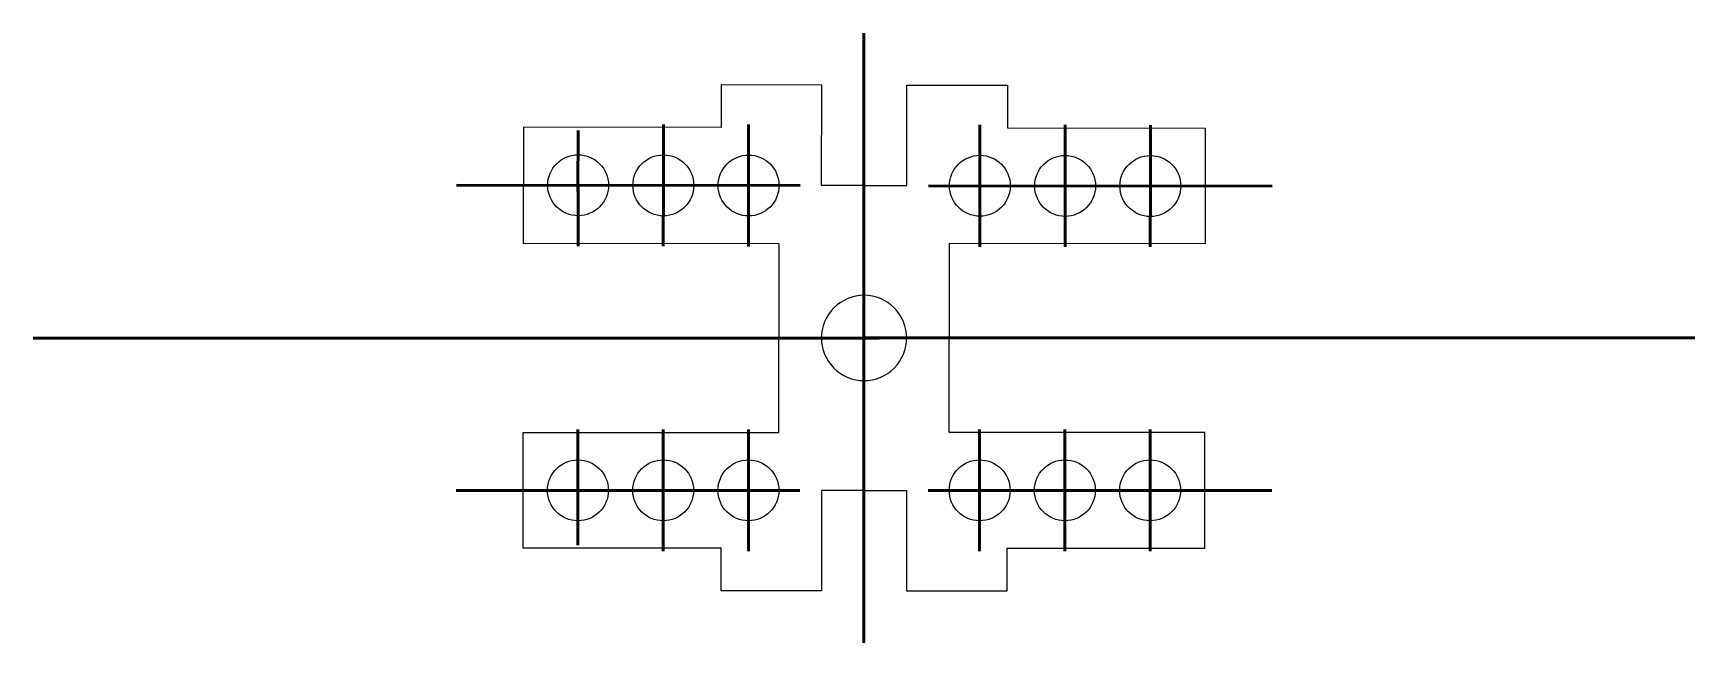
# Model space of a CAD drawing. Header units: millimetres. Extents: x 1763 to 2036, y 2104 to 2204.
import ezdxf

# ---------------------------------------------------------------- set-up
doc = ezdxf.new("R2010")
doc.units = ezdxf.units.MM
doc.layers.add('点划线', color=1, linetype='Continuous', lineweight=25)
doc.layers.add('粗实线', color=7, linetype='Continuous', lineweight=50)

msp = doc.modelspace()

# ---------------------------------------------------------------- linework, layer by layer
at = {"layer": '点划线'}
for p, q in [((1875.99, 2195.43), (1875.98, 2188.43)), ((1892.49, 2195.4), (1875.99, 2195.43)), ((1892.47, 2178.9), (1892.49, 2195.4)), ((1906.46, 2178.89), (1906.48, 2195.39)), ((1906.48, 2195.39), (1922.98, 2195.36)), ((1922.98, 2195.36), (1922.97, 2188.36)), ((1843.48, 2188.47), (1843.46, 2169.47)), ((1875.98, 2188.43), (1843.48, 2188.47)), ((1922.97, 2188.36), (1955.47, 2188.32)), ((1955.47, 2188.32), (1955.44, 2169.32)), ((1899.47, 2178.9), (1892.47, 2178.9)), ((1899.46, 2178.9), (1906.46, 2178.89)), ((1843.46, 2169.47), (1885.46, 2169.41)), ((1885.46, 2169.41), (1885.44, 2153.91)), ((1913.44, 2169.38), (1913.42, 2153.88)), ((1955.44, 2169.32), (1913.44, 2169.38)), ((1885.44, 2138.4), (1885.44, 2153.9)), ((1913.42, 2138.4), (1913.42, 2153.9)), ((1843.44, 2119.4), (1843.44, 2138.4)), ((1843.44, 2138.4), (1885.44, 2138.4)), ((1955.42, 2138.4), (1913.42, 2138.4)), ((1955.42, 2119.4), (1955.42, 2138.4)), ((1899.44, 2128.9), (1892.44, 2128.9)), ((1892.44, 2128.9), (1892.44, 2112.4)), ((1899.42, 2128.9), (1906.42, 2128.9)), ((1906.42, 2128.9), (1906.42, 2112.4)), ((1875.94, 2119.4), (1843.44, 2119.4)), ((1875.94, 2112.4), (1875.94, 2119.4)), ((1922.92, 2112.4), (1922.92, 2119.4)), ((1922.92, 2119.4), (1955.42, 2119.4)), ((1892.44, 2112.4), (1875.94, 2112.4)), ((1906.42, 2112.4), (1922.92, 2112.4))]:
    msp.add_line(p, q, dxfattribs=at)
for centre in [(1852.47, 2178.96), (1866.47, 2178.94), (1880.47, 2178.92), (1918.46, 2178.87), (1932.46, 2178.85), (1946.46, 2178.83), (1852.44, 2128.9), (1866.44, 2128.9), (1880.44, 2128.9), (1918.42, 2128.9), (1932.42, 2128.9), (1946.42, 2128.9)]:
    msp.add_circle(centre, 5, dxfattribs=at)
for centre, start, end in [((1899.44, 2153.9), 89.9243, 180.2494), ((1899.42, 2153.9), 359.5992, 89.9243), ((1899.44, 2153.9), 179.6749, 270), ((1899.42, 2153.9), 270, 0.3251)]:
    msp.add_arc(centre, 7, start, end, dxfattribs=at)
at = {"layer": '粗实线'}
for p, q in [((1899.42, 2153.9), (1899.42, 2203.9)), ((1866.47, 2178.94), (1866.48, 2188.94)), ((1880.47, 2178.92), (1880.48, 2188.92)), ((1918.46, 2178.87), (1918.47, 2188.87)), ((1932.46, 2178.85), (1932.47, 2188.85)), ((1946.46, 2178.83), (1946.47, 2188.83)), ((1852.45, 2177.95), (1852.47, 2187.95)), ((1888.92, 2178.91), (1832.47, 2178.98)), ((1852.47, 2178.96), (1852.46, 2168.96)), ((1866.47, 2178.94), (1866.46, 2168.94)), ((1880.46, 2168.92), (1880.47, 2178.92)), ((1910, 2178.88), (1966.45, 2178.81)), ((1918.44, 2168.87), (1918.46, 2178.87)), ((1932.46, 2178.85), (1932.44, 2168.85)), ((1946.46, 2178.83), (1946.44, 2168.83)), ((1762.97, 2153.88), (1901.93, 2153.88)), ((1899.42, 2153.93), (2035.88, 2153.93)), ((1899.42, 2153.9), (1899.42, 2103.9)), ((1852.44, 2128.9), (1852.44, 2138.9)), ((1866.44, 2128.9), (1866.44, 2138.9)), ((1880.44, 2138.9), (1880.44, 2128.9)), ((1918.42, 2138.9), (1918.42, 2128.9)), ((1932.42, 2128.9), (1932.42, 2138.9)), ((1932.42, 2128.9), (1932.42, 2138.9)), ((1946.42, 2128.9), (1946.42, 2138.9)), ((1888.89, 2128.9), (1832.44, 2128.9)), ((1852.42, 2129.9), (1852.42, 2119.9)), ((1866.44, 2128.9), (1866.44, 2118.9)), ((1880.44, 2128.9), (1880.44, 2118.9)), ((1909.97, 2128.9), (1966.42, 2128.9)), ((1918.42, 2128.9), (1918.42, 2118.9)), ((1932.42, 2128.9), (1932.42, 2118.9)), ((1946.42, 2128.9), (1946.42, 2118.9))]:
    msp.add_line(p, q, dxfattribs=at)

doc.saveas('drawing.dxf')
